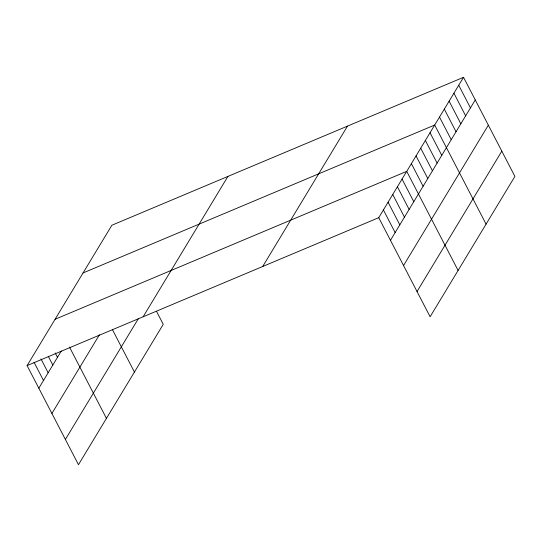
<?xml version="1.0" encoding="UTF-8"?>
<svg xmlns="http://www.w3.org/2000/svg" width="542" height="542" viewBox="0 0 542 542"><rect width="100%" height="100%" fill="white"/><g stroke="black" fill="none" stroke-linecap="round" stroke-linejoin="round"><path stroke-width="0.81" d="M156.713 311.711L163.257 324.326L78.468 464.697L27.1 365.599L111.882 225.228L463.532 77.303L514.9 176.401L430.118 316.772L378.743 217.674L463.532 77.303M38.828 388.214L61.293 351.02M51.91 413.458L99.389 334.848M65.386 439.46L138.379 318.615M143.142 316.779L227.925 176.414M262.701 266.488L347.49 126.117M390.47 240.289L475.259 99.924M403.553 265.533L488.342 125.161M417.035 291.535L501.817 151.164M83.055 272.951L434.704 125.026L486.072 224.131M55.081 319.272L406.724 171.347L458.092 270.451M27.1 365.599L378.743 217.674M458.728 85.257L470.449 107.878M453.925 93.21L465.646 115.832M449.115 101.164L460.842 123.786M444.311 109.118L456.039 131.74M439.508 117.072L451.235 139.694M430.043 132.749L441.764 155.371M425.375 140.466L437.103 163.088M420.714 148.19L432.441 170.811M416.053 155.906L427.78 178.528M411.385 163.63L423.112 186.252M402.062 179.07L413.79 201.692M397.401 186.787L409.122 209.408M392.733 194.51L404.461 217.132M388.072 202.234L399.8 224.849M383.411 209.95L395.132 232.572M112.357 329.482L134.43 372.056M69.498 347.09L106.449 418.377M55.209 352.957L57.479 357.334M48.279 356.297L52.818 365.057M40.968 358.912L48.15 372.774M34.031 362.252L43.489 380.498"/></g></svg>
